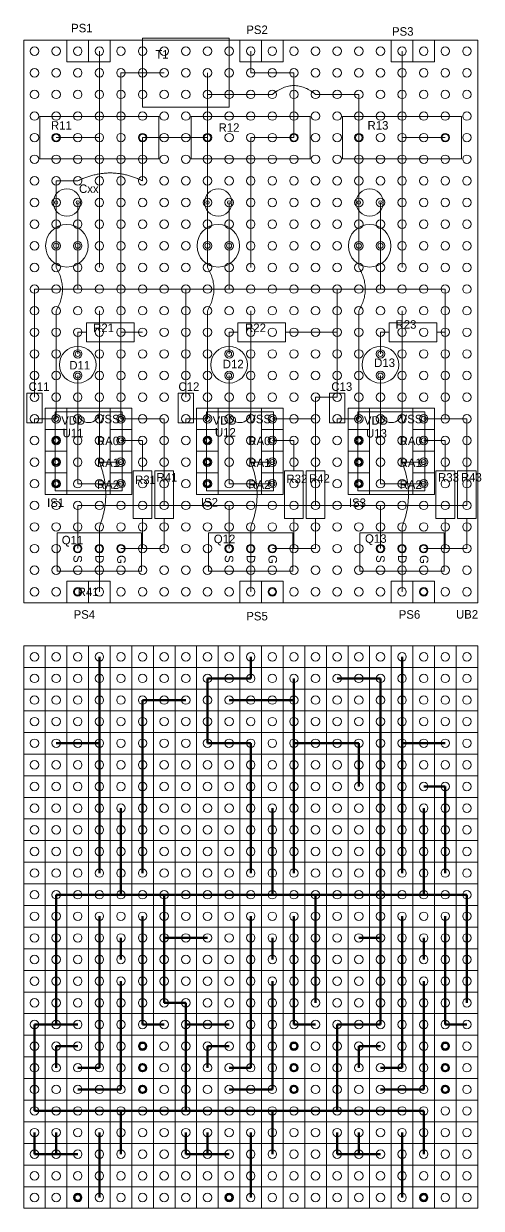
# Model space of a CAD drawing. Extents: x 178 to 324, y -161 to -22.
# Drawn here: x 269.9 to 323.6, y -160.9 to -21.7 of the extents above; entities that cross this region are included whole.
import ezdxf

# ---------------------------------------------------------------- set-up
doc = ezdxf.new("R2010")
doc.units = 0
for name, color, linetype, lineweight in [('0_GND', 7, 'CONTINUOUS', 15), ('condenser', 5, 'CONTINUOUS', 15), ('diode', 6, 'CONTINUOUS', 15)]:
    doc.layers.add(name, color=color, linetype=linetype, lineweight=lineweight)
for name, color, linetype, lineweight, true_color in [('0_wire', 92, 'CONTINUOUS', 15, 0x00da00), ('3.3V line', 40, 'CONTINUOUS', 15, 0xffaa00), ('micon', 216, 'CONTINUOUS', 15, 0x800080), ('resister', 132, 'CONTINUOUS', 15, 0x00c7c7), ('socket_header', 56, 'CONTINUOUS', 15, 0x808000), ('terminal', 16, 'CONTINUOUS', 15, 0x800000), ('universal_board', 253, 'CONTINUOUS', 15, 0xa0a0a4)]:
    doc.layers.add(name, color=color, linetype=linetype, lineweight=lineweight, true_color=true_color)
doc.styles.add('kst32b', font='kst32b')
doc.styles.add('unicode', font='unicode')

msp = doc.modelspace()

# ---------------------------------------------------------------- linework, layer by layer
at = {"layer": '0_GND'}
for p, q in [((286.38, -27.5), (281.3, -27.5)), ((281.3, -27.5), (281.3, -68.14)), ((276.22, -42.74), (276.22, -47.82)), ((294, -42.74), (294, -47.82)), ((311.78, -42.74), (311.78, -47.82)), ((276.22, -47.82), (276.22, -52.9)), ((294, -47.82), (294, -52.9)), ((311.78, -47.82), (311.78, -52.9)), ((276.22, -52.9), (271.14, -52.9)), ((271.14, -52.9), (271.14, -63.06)), ((281.3, -52.9), (276.22, -52.9)), ((281.3, -52.9), (294, -52.9)), ((288.92, -52.9), (288.92, -65.6)), ((294, -52.9), (306.7, -52.9)), ((306.7, -65.6), (306.7, -52.9)), ((306.7, -52.9), (311.78, -52.9)), ((306.7, -52.9), (311.78, -52.9)), ((311.78, -52.9), (319.4, -52.9)), ((319.4, -52.9), (319.4, -57.98)), ((283.84, -57.98), (281.3, -57.98)), ((301.62, -57.98), (306.7, -57.98)), ((319.4, -57.98), (319.4, -68.14)), ((271.14, -65.6), (271.14, -63.06)), ((306.7, -65.6), (304.16, -65.6)), ((304.16, -65.6), (304.16, -68.14)), ((281.3, -68.14), (286.38, -68.14)), ((286.38, -68.14), (286.38, -78.3)), ((304.16, -68.14), (299.08, -68.14)), ((304.16, -78.3), (304.16, -68.14)), ((321.94, -68.14), (316.86, -68.14)), ((321.94, -78.3), (321.94, -68.14)), ((286.38, -78.3), (276.22, -78.3)), ((276.22, -78.3), (276.22, -83.38)), ((286.38, -78.3), (294, -78.3)), ((294, -78.3), (294, -83.38)), ((294, -78.3), (304.16, -78.3)), ((304.16, -78.3), (311.78, -78.3)), ((311.78, -78.3), (311.78, -83.38)), ((311.78, -78.3), (321.94, -78.3))]:
    msp.add_line(p, q, dxfattribs=at)
at = {"layer": '0_GND', "lineweight": 200}
for p, q in [((306.7, -98.62), (311.78, -98.62)), ((311.78, -98.62), (311.78, -139.26)), ((281.3, -113.86), (281.3, -118.94)), ((299.08, -113.86), (299.08, -118.94)), ((316.86, -113.86), (316.86, -118.94)), ((281.3, -118.94), (281.3, -124.02)), ((299.08, -118.94), (299.08, -124.02)), ((316.86, -118.94), (316.86, -124.02)), ((281.3, -124.02), (273.68, -124.02)), ((273.68, -124.02), (273.68, -129.1)), ((286.38, -124.02), (281.3, -124.02)), ((286.38, -124.02), (281.3, -124.02)), ((286.38, -136.72), (286.38, -124.02)), ((299.08, -124.02), (286.38, -124.02)), ((311.78, -124.02), (299.08, -124.02)), ((304.16, -124.02), (304.16, -136.72)), ((311.78, -124.02), (316.86, -124.02)), ((316.86, -124.02), (321.94, -124.02)), ((321.94, -124.02), (321.94, -134.18)), ((273.68, -129.1), (273.68, -139.26)), ((291.46, -129.1), (286.38, -129.1)), ((309.24, -129.1), (311.78, -129.1)), ((321.94, -136.72), (321.94, -134.18)), ((286.38, -136.72), (288.92, -136.72)), ((288.92, -136.72), (288.92, -139.26)), ((271.14, -149.42), (271.14, -139.26)), ((271.14, -139.26), (276.22, -139.26)), ((288.92, -149.42), (288.92, -139.26)), ((288.92, -139.26), (294, -139.26)), ((311.78, -139.26), (306.7, -139.26)), ((306.7, -139.26), (306.7, -149.42)), ((281.3, -149.42), (271.14, -149.42)), ((288.92, -149.42), (281.3, -149.42)), ((281.3, -149.42), (281.3, -154.5)), ((299.08, -149.42), (288.92, -149.42)), ((306.7, -149.42), (299.08, -149.42)), ((299.08, -149.42), (299.08, -154.5)), ((306.7, -149.42), (316.86, -149.42)), ((316.86, -149.42), (316.86, -154.5))]:
    msp.add_line(p, q, dxfattribs=at)
at = {"layer": '0_wire'}
for p, q in [((278.76, -24.96), (278.76, -35.12)), ((296.54, -27.5), (296.54, -24.96)), ((314.32, -35.12), (314.32, -24.96)), ((301.62, -27.5), (296.54, -27.5)), ((301.62, -35.12), (301.62, -27.5)), ((278.76, -35.12), (273.68, -35.12)), ((278.76, -50.36), (278.76, -35.12)), ((296.54, -35.12), (301.62, -35.12)), ((296.54, -50.36), (296.54, -35.12)), ((319.4, -35.12), (314.32, -35.12)), ((314.32, -50.36), (314.32, -35.12)), ((278.76, -73.22), (278.76, -55.44)), ((296.54, -73.22), (296.54, -55.44)), ((314.32, -55.44), (314.32, -73.22)), ((276.22, -60.52), (276.22, -57.98)), ((294, -57.98), (294, -60.52)), ((311.78, -57.98), (311.78, -60.52)), ((276.22, -75.76), (276.22, -63.06)), ((294, -75.76), (294, -63.06)), ((311.78, -75.76), (311.78, -63.06)), ((281.3, -70.68), (283.84, -70.68)), ((283.84, -73.22), (283.84, -70.68)), ((299.08, -70.68), (301.62, -70.68)), ((301.62, -70.68), (301.62, -73.22)), ((316.86, -70.68), (319.4, -70.68)), ((319.4, -70.68), (319.4, -73.22)), ((281.3, -73.22), (278.76, -73.22)), ((299.08, -73.22), (296.54, -73.22)), ((316.86, -73.22), (314.32, -73.22)), ((281.3, -75.76), (276.22, -75.76)), ((299.08, -75.76), (294, -75.76)), ((316.86, -75.76), (311.78, -75.76)), ((278.76, -80.84), (278.76, -83.38)), ((283.84, -80.84), (283.84, -83.38)), ((286.38, -83.38), (286.38, -80.84)), ((296.54, -80.84), (296.54, -83.38)), ((301.62, -80.84), (301.62, -83.38)), ((304.16, -80.84), (304.16, -83.38)), ((314.32, -80.84), (314.32, -83.38)), ((319.4, -80.84), (319.4, -83.38)), ((321.94, -80.84), (321.94, -83.38)), ((278.76, -83.38), (278.76, -88.46)), ((283.84, -83.38), (281.3, -83.38)), ((283.84, -83.38), (286.38, -83.38)), ((296.54, -83.38), (296.54, -88.46)), ((301.62, -83.38), (299.08, -83.38)), ((304.16, -83.38), (301.62, -83.38)), ((314.32, -83.38), (314.32, -88.46)), ((319.4, -83.38), (316.86, -83.38)), ((321.94, -83.38), (319.4, -83.38))]:
    msp.add_line(p, q, dxfattribs=at)
at = {"layer": '0_wire', "lineweight": 200}
for p, q in [((278.76, -106.24), (278.76, -96.08)), ((296.54, -98.62), (296.54, -96.08)), ((314.32, -96.08), (314.32, -106.24)), ((291.46, -106.24), (291.46, -98.62)), ((291.46, -98.62), (296.54, -98.62)), ((273.68, -106.24), (278.76, -106.24)), ((278.76, -121.48), (278.76, -106.24)), ((296.54, -106.24), (291.46, -106.24)), ((296.54, -121.48), (296.54, -106.24)), ((314.32, -106.24), (319.4, -106.24)), ((314.32, -121.48), (314.32, -106.24)), ((278.76, -126.56), (278.76, -144.34)), ((296.54, -144.34), (296.54, -126.56)), ((314.32, -144.34), (314.32, -126.56)), ((281.3, -129.1), (281.3, -131.64)), ((299.08, -129.1), (299.08, -131.64)), ((316.86, -131.64), (316.86, -129.1)), ((281.3, -146.88), (281.3, -134.18)), ((299.08, -146.88), (299.08, -134.18)), ((316.86, -146.88), (316.86, -134.18)), ((276.22, -141.8), (273.68, -141.8)), ((273.68, -141.8), (273.68, -144.34)), ((294, -141.8), (291.46, -141.8)), ((291.46, -141.8), (291.46, -144.34)), ((311.78, -141.8), (309.24, -141.8)), ((309.24, -144.34), (309.24, -141.8)), ((276.22, -144.34), (278.76, -144.34)), ((294, -144.34), (296.54, -144.34)), ((311.78, -144.34), (314.32, -144.34)), ((276.22, -146.88), (281.3, -146.88)), ((294, -146.88), (299.08, -146.88)), ((311.78, -146.88), (316.86, -146.88)), ((271.14, -151.96), (271.14, -154.5)), ((273.68, -151.96), (273.68, -154.5)), ((278.76, -151.96), (278.76, -154.5)), ((288.92, -151.96), (288.92, -154.5)), ((291.46, -151.96), (291.46, -154.5)), ((296.54, -151.96), (296.54, -154.5)), ((306.7, -154.5), (306.7, -151.96)), ((309.24, -151.96), (309.24, -154.5)), ((314.32, -151.96), (314.32, -154.5)), ((271.14, -154.5), (273.68, -154.5)), ((273.68, -154.5), (276.22, -154.5)), ((278.76, -154.5), (278.76, -159.58)), ((288.92, -154.5), (291.46, -154.5)), ((291.46, -154.5), (294, -154.5)), ((296.54, -154.5), (296.54, -159.58)), ((309.24, -154.5), (306.7, -154.5)), ((309.24, -154.5), (311.78, -154.5)), ((314.32, -154.5), (314.32, -159.58))]:
    msp.add_line(p, q, dxfattribs=at)
at = {"layer": '0_wire'}
for centre in [(273.68, -70.68), (291.46, -70.68), (309.24, -70.68), (273.68, -73.22), (291.46, -73.22), (309.24, -73.22), (273.68, -75.76), (291.46, -75.76), (309.24, -75.76), (276.22, -88.46), (299.08, -88.46), (316.86, -88.46)]:
    msp.add_circle(centre, 0.4, dxfattribs=at)
at = {"layer": '0_wire', "lineweight": 200}
for centre in [(283.84, -141.8), (301.62, -141.8), (319.4, -141.8), (283.84, -144.34), (301.62, -144.34), (319.4, -144.34), (283.84, -146.88), (301.62, -146.88), (319.4, -146.88), (276.22, -159.58), (294, -159.58), (316.86, -159.58)]:
    msp.add_circle(centre, 0.4, dxfattribs=at)
at = {"layer": '3.3V line'}
for p, q in [((291.46, -27.5), (291.46, -35.12)), ((291.46, -30.04), (299.08, -30.04)), ((304.16, -30.04), (309.24, -30.04)), ((309.24, -30.04), (309.24, -35.12)), ((291.46, -35.12), (283.84, -35.12)), ((283.84, -35.12), (283.84, -40.2)), ((291.46, -50.36), (291.46, -35.12)), ((309.24, -50.36), (309.24, -35.12)), ((276.22, -40.2), (273.68, -40.2)), ((273.68, -40.2), (273.68, -50.36)), ((273.68, -55.44), (273.68, -68.14)), ((291.46, -55.44), (291.46, -68.14)), ((309.24, -68.14), (309.24, -55.44)), ((273.68, -68.14), (271.14, -68.14)), ((291.46, -68.14), (288.92, -68.14)), ((309.24, -68.14), (306.7, -68.14))]:
    msp.add_line(p, q, dxfattribs=at)
at = {"layer": '3.3V line', "lineweight": 200}
for p, q in [((301.62, -98.62), (301.62, -106.24)), ((288.92, -101.16), (283.84, -101.16)), ((283.84, -101.16), (283.84, -106.24)), ((301.62, -101.16), (294, -101.16)), ((283.84, -121.48), (283.84, -106.24)), ((301.62, -106.24), (309.24, -106.24)), ((301.62, -121.48), (301.62, -106.24)), ((309.24, -106.24), (309.24, -111.32)), ((316.86, -111.32), (319.4, -111.32)), ((319.4, -111.32), (319.4, -121.48)), ((283.84, -139.26), (283.84, -126.56)), ((301.62, -126.56), (301.62, -139.26)), ((319.4, -126.56), (319.4, -139.26)), ((283.84, -139.26), (286.38, -139.26)), ((301.62, -139.26), (304.16, -139.26)), ((319.4, -139.26), (321.94, -139.26))]:
    msp.add_line(p, q, dxfattribs=at)
at = {"layer": 'condenser'}
for p, q in [((272.04, -65.12), (270.24, -65.12)), ((270.24, -65.12), (270.24, -68.62)), ((271.14, -65.12), (271.14, -65.6)), ((272.04, -68.62), (272.04, -65.12)), ((289.82, -65.12), (288.02, -65.12)), ((288.02, -65.12), (288.02, -68.62)), ((288.92, -65.12), (288.92, -65.6)), ((289.82, -68.62), (289.82, -65.12)), ((307.6, -65.12), (305.8, -65.12)), ((305.8, -65.12), (305.8, -68.62)), ((306.7, -65.12), (306.7, -65.6)), ((307.6, -68.62), (307.6, -65.12)), ((271.14, -68.14), (271.14, -68.62)), ((288.92, -68.14), (288.92, -68.62)), ((306.7, -68.14), (306.7, -68.62)), ((270.24, -68.62), (272.04, -68.62)), ((288.02, -68.62), (289.82, -68.62)), ((305.8, -68.62), (307.6, -68.62))]:
    msp.add_line(p, q, dxfattribs=at)
for centre, radius in [((274.95, -42.74), 1.6), ((292.73, -42.74), 1.6), ((310.51, -42.74), 1.6), ((273.68, -42.74), 0.2), ((276.22, -42.74), 0.2), ((291.46, -42.74), 0.2), ((294, -42.74), 0.2), ((309.24, -42.74), 0.2), ((311.78, -42.74), 0.2), ((274.95, -47.82), 2.5), ((292.73, -47.82), 2.5), ((310.51, -47.82), 2.5), ((273.68, -47.82), 0.3), ((276.22, -47.82), 0.3), ((291.46, -47.82), 0.3), ((294, -47.82), 0.3), ((309.24, -47.82), 0.3), ((311.78, -47.82), 0.3)]:
    msp.add_circle(centre, radius, dxfattribs=at)
at = {"layer": 'diode'}
for p, q in [((273.81, -86.03), (273.81, -81.53)), ((283.71, -81.53), (273.81, -81.53)), ((283.71, -81.53), (283.71, -86.03)), ((291.59, -86.03), (291.59, -81.53)), ((301.49, -81.53), (291.59, -81.53)), ((301.49, -81.53), (301.49, -86.03)), ((309.37, -86.03), (309.37, -81.53)), ((319.27, -81.53), (309.37, -81.53)), ((319.27, -81.53), (319.27, -86.03)), ((283.71, -86.03), (273.81, -86.03)), ((301.49, -86.03), (291.59, -86.03)), ((319.27, -86.03), (309.37, -86.03))]:
    msp.add_line(p, q, dxfattribs=at)
for centre, radius in [((276.22, -61.79), 2.15), ((294, -61.79), 2.15), ((311.78, -61.79), 2.15), ((276.22, -60.52), 0.3), ((294, -60.52), 0.3), ((311.78, -60.52), 0.3), ((276.22, -63.06), 0.3), ((294, -63.06), 0.3), ((311.78, -63.06), 0.3), ((276.22, -83.38), 0.4), ((278.76, -83.38), 0.4), ((281.3, -83.38), 0.4), ((294, -83.38), 0.4), ((296.54, -83.38), 0.4), ((299.08, -83.38), 0.4), ((311.78, -83.38), 0.4), ((314.32, -83.38), 0.4), ((316.86, -83.38), 0.4)]:
    msp.add_circle(centre, radius, dxfattribs=at)
at = {"layer": 'micon'}
for p, q in [((273.553, -67.3145), (281.427, -67.3145)), ((273.553, -76.5855), (273.553, -67.3145)), ((281.427, -67.3145), (281.427, -76.5855)), ((291.333, -67.3145), (299.207, -67.3145)), ((291.333, -76.5855), (291.333, -67.3145)), ((299.207, -67.3145), (299.207, -76.5855)), ((309.113, -67.3145), (316.987, -67.3145)), ((309.113, -76.5855), (309.113, -67.3145)), ((316.987, -67.3145), (316.987, -76.5855)), ((281.427, -76.5855), (273.553, -76.5855)), ((299.207, -76.5855), (291.333, -76.5855)), ((316.987, -76.5855), (309.113, -76.5855))]:
    msp.add_line(p, q, dxfattribs=at)
for centre in [(273.68, -68.14), (281.3, -68.14), (291.46, -68.14), (299.08, -68.14), (309.24, -68.14), (316.86, -68.14), (273.68, -70.68), (281.3, -70.68), (291.46, -70.68), (299.08, -70.68), (309.24, -70.68), (316.86, -70.68), (273.68, -73.22), (281.3, -73.22), (291.46, -73.22), (299.08, -73.22), (309.24, -73.22), (316.86, -73.22), (273.68, -75.76), (281.3, -75.76), (291.46, -75.76), (299.08, -75.76), (309.24, -75.76), (316.86, -75.76)]:
    msp.add_circle(centre, 0.3, dxfattribs=at)
for centre in [(277.49, -67.3145), (295.27, -67.3145), (313.05, -67.3145)]:
    msp.add_arc(centre, 1.27, 180, 0, dxfattribs=at)
at = {"layer": 'resister'}
for p, q in [((271.76, -32.62), (285.76, -32.62)), ((271.76, -37.62), (271.76, -32.62)), ((285.76, -32.62), (285.76, -37.62)), ((289.54, -32.62), (303.54, -32.62)), ((289.54, -37.62), (289.54, -32.62)), ((303.54, -32.62), (303.54, -37.62)), ((307.32, -32.62), (321.32, -32.62)), ((307.32, -37.62), (307.32, -32.62)), ((321.32, -32.62), (321.32, -37.62)), ((285.76, -37.62), (271.76, -37.62)), ((303.54, -37.62), (289.54, -37.62)), ((321.32, -37.62), (307.32, -37.62)), ((282.83, -56.88), (277.23, -56.88)), ((277.23, -56.88), (277.23, -59.08)), ((282.83, -59.08), (282.83, -56.88)), ((300.61, -56.88), (295.01, -56.88)), ((295.01, -56.88), (295.01, -59.08)), ((300.61, -59.08), (300.61, -56.88)), ((318.39, -56.88), (312.79, -56.88)), ((312.79, -56.88), (312.79, -59.08)), ((318.39, -59.08), (318.39, -56.88)), ((277.23, -57.98), (276.22, -57.98)), ((282.83, -57.98), (283.84, -57.98)), ((295.01, -57.98), (294, -57.98)), ((300.61, -57.98), (301.62, -57.98)), ((312.79, -57.98), (311.78, -57.98)), ((318.39, -57.98), (319.4, -57.98)), ((277.23, -59.08), (282.83, -59.08)), ((295.01, -59.08), (300.61, -59.08)), ((312.79, -59.08), (318.39, -59.08)), ((283.84, -74.23), (283.84, -73.22)), ((286.38, -74.23), (286.38, -73.22)), ((301.62, -74.23), (301.62, -73.22)), ((304.16, -74.23), (304.16, -73.22)), ((319.4, -74.23), (319.4, -73.22)), ((321.94, -74.23), (321.94, -73.22)), ((282.74, -74.23), (282.74, -79.83)), ((284.94, -74.23), (282.74, -74.23)), ((284.94, -79.83), (284.94, -74.23)), ((285.28, -74.23), (285.28, -79.83)), ((287.48, -74.23), (285.28, -74.23)), ((287.48, -79.83), (287.48, -74.23)), ((300.52, -74.23), (300.52, -79.83)), ((302.72, -74.23), (300.52, -74.23)), ((302.72, -79.83), (302.72, -74.23)), ((303.06, -74.23), (303.06, -79.83)), ((305.26, -74.23), (303.06, -74.23)), ((305.26, -79.83), (305.26, -74.23)), ((318.3, -74.23), (318.3, -79.83)), ((320.5, -74.23), (318.3, -74.23)), ((320.5, -79.83), (320.5, -74.23)), ((320.84, -74.23), (320.84, -79.83)), ((323.04, -74.23), (320.84, -74.23)), ((323.04, -79.83), (323.04, -74.23)), ((282.74, -79.83), (284.94, -79.83)), ((283.84, -79.83), (283.84, -80.84)), ((285.28, -79.83), (287.48, -79.83)), ((286.38, -79.83), (286.38, -80.84)), ((300.52, -79.83), (302.72, -79.83)), ((301.62, -79.83), (301.62, -80.84)), ((303.06, -79.83), (305.26, -79.83)), ((304.16, -79.83), (304.16, -80.84)), ((318.3, -79.83), (320.5, -79.83)), ((319.4, -79.83), (319.4, -80.84)), ((320.84, -79.83), (323.04, -79.83)), ((321.94, -79.83), (321.94, -80.84))]:
    msp.add_line(p, q, dxfattribs=at)
for centre in [(273.68, -35.12), (283.84, -35.12), (291.46, -35.12), (301.62, -35.12), (309.24, -35.12), (319.4, -35.12)]:
    msp.add_circle(centre, 0.4, dxfattribs=at)
for points in [[(299.08, -30.04), (301.6028, -27.9683), (304.16, -30.04)], [(283.84, -40.2), (280.0381, -38.3355), (276.22, -40.2)], [(273.68, -50.36), (275.1903, -52.9105), (273.68, -55.44)], [(291.46, -50.36), (292.9703, -52.9105), (291.46, -55.44)], [(309.24, -50.36), (310.7503, -52.9105), (309.24, -55.44)], [(278.76, -73.22), (280.2588, -77.0335), (278.76, -80.84)], [(296.54, -73.22), (298.0388, -77.0335), (296.54, -80.84)], [(314.32, -73.22), (315.8188, -77.0335), (314.32, -80.84)]]:
    msp.add_open_spline(points, degree=2, dxfattribs=at)
at = {"layer": 'socket_header'}
for p, q in [((274.95, -23.69), (274.95, -26.23)), ((274.95, -23.69), (277.49, -23.69)), ((277.49, -23.69), (280.03, -23.69)), ((277.49, -23.69), (277.49, -26.23)), ((277.49, -23.69), (277.49, -26.23)), ((280.03, -23.69), (280.03, -26.23)), ((295.27, -23.69), (297.81, -23.69)), ((295.27, -23.69), (295.27, -26.23)), ((297.81, -23.69), (297.81, -26.23)), ((297.81, -23.69), (300.35, -23.69)), ((297.81, -23.69), (297.81, -26.23)), ((300.35, -23.69), (300.35, -26.23)), ((313.05, -23.69), (315.59, -23.69)), ((313.05, -23.69), (313.05, -26.23)), ((315.59, -23.69), (315.59, -26.23)), ((315.59, -23.69), (318.13, -23.69)), ((315.59, -23.69), (315.59, -26.23)), ((318.13, -23.69), (318.13, -26.23)), ((274.95, -26.23), (277.49, -26.23)), ((277.49, -26.23), (280.03, -26.23)), ((295.27, -26.23), (297.81, -26.23)), ((297.81, -26.23), (300.35, -26.23)), ((313.05, -26.23), (315.59, -26.23)), ((315.59, -26.23), (318.13, -26.23)), ((272.41, -66.87), (274.95, -66.87)), ((272.41, -66.87), (272.41, -69.41)), ((274.95, -66.87), (274.95, -69.41)), ((274.95, -66.87), (280.03, -66.87)), ((280.03, -66.87), (282.57, -66.87)), ((280.03, -66.87), (280.03, -69.41)), ((282.57, -66.87), (282.57, -69.41)), ((290.19, -66.87), (292.73, -66.87)), ((290.19, -66.87), (290.19, -69.41)), ((292.73, -66.87), (292.73, -69.41)), ((292.73, -66.87), (297.81, -66.87)), ((297.81, -66.87), (300.35, -66.87)), ((297.81, -66.87), (297.81, -69.41)), ((300.35, -66.87), (300.35, -69.41)), ((307.97, -66.87), (310.51, -66.87)), ((307.97, -66.87), (307.97, -69.41)), ((310.51, -66.87), (310.51, -69.41)), ((310.51, -66.87), (315.59, -66.87)), ((315.59, -66.87), (318.13, -66.87)), ((315.59, -66.87), (315.59, -69.41)), ((318.13, -66.87), (318.13, -69.41)), ((272.41, -69.41), (274.95, -69.41)), ((272.41, -69.41), (274.95, -69.41)), ((272.41, -69.41), (272.41, -71.95)), ((274.95, -69.41), (274.95, -71.95)), ((280.03, -69.41), (282.57, -69.41)), ((280.03, -69.41), (282.57, -69.41)), ((280.03, -69.41), (280.03, -71.95)), ((282.57, -69.41), (282.57, -71.95)), ((290.19, -69.41), (292.73, -69.41)), ((290.19, -69.41), (292.73, -69.41)), ((290.19, -69.41), (290.19, -71.95)), ((292.73, -69.41), (292.73, -71.95)), ((297.81, -69.41), (300.35, -69.41)), ((297.81, -69.41), (300.35, -69.41)), ((297.81, -69.41), (297.81, -71.95)), ((300.35, -69.41), (300.35, -71.95)), ((307.97, -69.41), (310.51, -69.41)), ((307.97, -69.41), (310.51, -69.41)), ((307.97, -69.41), (307.97, -71.95)), ((310.51, -69.41), (310.51, -71.95)), ((315.59, -69.41), (318.13, -69.41)), ((315.59, -69.41), (318.13, -69.41)), ((315.59, -69.41), (315.59, -71.95)), ((318.13, -69.41), (318.13, -71.95)), ((272.41, -71.95), (274.95, -71.95)), ((272.41, -71.95), (274.95, -71.95)), ((272.41, -71.95), (272.41, -74.49)), ((274.95, -71.95), (274.95, -74.49)), ((280.03, -71.95), (282.57, -71.95)), ((280.03, -71.95), (282.57, -71.95)), ((280.03, -71.95), (280.03, -74.49)), ((282.57, -71.95), (282.57, -74.49)), ((290.19, -71.95), (292.73, -71.95)), ((290.19, -71.95), (292.73, -71.95)), ((290.19, -71.95), (290.19, -74.49)), ((292.73, -71.95), (292.73, -74.49)), ((297.81, -71.95), (300.35, -71.95)), ((297.81, -71.95), (300.35, -71.95)), ((297.81, -71.95), (297.81, -74.49)), ((300.35, -71.95), (300.35, -74.49)), ((307.97, -71.95), (310.51, -71.95)), ((307.97, -71.95), (310.51, -71.95)), ((307.97, -71.95), (307.97, -74.49)), ((310.51, -71.95), (310.51, -74.49)), ((315.59, -71.95), (318.13, -71.95)), ((315.59, -71.95), (318.13, -71.95)), ((315.59, -71.95), (315.59, -74.49)), ((318.13, -71.95), (318.13, -74.49)), ((272.41, -74.49), (274.95, -74.49)), ((272.41, -74.49), (274.95, -74.49)), ((272.41, -74.49), (272.41, -77.03)), ((274.95, -74.49), (274.95, -77.03)), ((280.03, -74.49), (282.57, -74.49)), ((280.03, -74.49), (282.57, -74.49)), ((280.03, -74.49), (280.03, -77.03)), ((282.57, -74.49), (282.57, -77.03)), ((290.19, -74.49), (292.73, -74.49)), ((290.19, -74.49), (292.73, -74.49)), ((290.19, -74.49), (290.19, -77.03)), ((292.73, -74.49), (292.73, -77.03)), ((297.81, -74.49), (300.35, -74.49)), ((297.81, -74.49), (300.35, -74.49)), ((297.81, -74.49), (297.81, -77.03)), ((300.35, -74.49), (300.35, -77.03)), ((307.97, -74.49), (310.51, -74.49)), ((307.97, -74.49), (310.51, -74.49)), ((307.97, -74.49), (307.97, -77.03)), ((310.51, -74.49), (310.51, -77.03)), ((315.59, -74.49), (318.13, -74.49)), ((315.59, -74.49), (318.13, -74.49)), ((315.59, -74.49), (315.59, -77.03)), ((318.13, -74.49), (318.13, -77.03)), ((272.41, -77.03), (274.95, -77.03)), ((280.03, -77.03), (274.95, -77.03)), ((280.03, -77.03), (282.57, -77.03)), ((290.19, -77.03), (292.73, -77.03)), ((297.81, -77.03), (292.73, -77.03)), ((297.81, -77.03), (300.35, -77.03)), ((307.97, -77.03), (310.51, -77.03)), ((315.59, -77.03), (310.51, -77.03)), ((315.59, -77.03), (318.13, -77.03)), ((274.95, -87.19), (274.95, -89.73)), ((274.95, -87.19), (277.49, -87.19)), ((277.49, -87.19), (280.03, -87.19)), ((277.49, -87.19), (277.49, -89.73)), ((277.49, -87.19), (277.49, -89.73)), ((280.03, -87.19), (280.03, -89.73)), ((295.27, -87.19), (297.81, -87.19)), ((295.27, -87.19), (295.27, -89.73)), ((297.81, -87.19), (297.81, -89.73)), ((297.81, -87.19), (300.35, -87.19)), ((297.81, -87.19), (297.81, -89.73)), ((300.35, -87.19), (300.35, -89.73)), ((313.05, -87.19), (313.05, -89.73)), ((313.05, -87.19), (315.59, -87.19)), ((315.59, -87.19), (315.59, -89.73)), ((315.59, -87.19), (318.13, -87.19)), ((315.59, -87.19), (315.59, -89.73)), ((318.13, -87.19), (318.13, -89.73)), ((274.95, -89.73), (277.49, -89.73)), ((277.49, -89.73), (280.03, -89.73)), ((295.27, -89.73), (297.81, -89.73)), ((297.81, -89.73), (300.35, -89.73)), ((313.05, -89.73), (315.59, -89.73)), ((315.59, -89.73), (318.13, -89.73))]:
    msp.add_line(p, q, dxfattribs=at)
at = {"layer": 'terminal'}
for p, q in [((283.84, -23.45), (283.84, -31.55)), ((294, -23.45), (283.84, -23.45)), ((294, -31.55), (294, -23.45)), ((283.84, -31.55), (294, -31.55))]:
    msp.add_line(p, q, dxfattribs=at)
for centre in [(286.38, -27.5), (291.46, -27.5)]:
    msp.add_circle(centre, 0.5, dxfattribs=at)
at = {"layer": 'universal_board'}
for p, q in [((269.87, -23.69), (323.21, -23.69)), ((269.87, -89.73), (269.87, -23.69)), ((323.21, -89.73), (323.21, -23.69)), ((269.87, -89.73), (323.21, -89.73)), ((269.87, -94.81), (323.21, -94.81)), ((269.87, -160.85), (269.87, -94.81)), ((272.41, -160.85), (272.41, -94.81)), ((274.95, -160.85), (274.95, -94.81)), ((277.49, -160.85), (277.49, -94.81)), ((280.03, -160.85), (280.03, -94.81)), ((282.57, -160.85), (282.57, -94.81)), ((285.11, -160.85), (285.11, -94.81)), ((287.65, -160.85), (287.65, -94.81)), ((290.19, -160.85), (290.19, -94.81)), ((292.73, -160.85), (292.73, -94.81)), ((295.27, -160.85), (295.27, -94.81)), ((297.81, -160.85), (297.81, -94.81)), ((300.35, -160.85), (300.35, -94.81)), ((302.89, -160.85), (302.89, -94.81)), ((305.43, -160.85), (305.43, -94.81)), ((307.97, -160.85), (307.97, -94.81)), ((310.51, -160.85), (310.51, -94.81)), ((313.05, -160.85), (313.05, -94.81)), ((315.59, -160.85), (315.59, -94.81)), ((318.13, -160.85), (318.13, -94.81)), ((320.67, -160.85), (320.67, -94.81)), ((323.21, -160.85), (323.21, -94.81)), ((269.87, -97.35), (323.21, -97.35)), ((269.87, -99.89), (323.21, -99.89)), ((269.87, -102.43), (323.21, -102.43)), ((269.87, -104.97), (323.21, -104.97)), ((269.87, -107.51), (323.21, -107.51)), ((269.87, -110.05), (323.21, -110.05)), ((269.87, -112.59), (323.21, -112.59)), ((269.87, -115.13), (323.21, -115.13)), ((269.87, -117.67), (323.21, -117.67)), ((269.87, -120.21), (323.21, -120.21)), ((269.87, -122.75), (323.21, -122.75)), ((269.87, -125.29), (323.21, -125.29)), ((269.87, -127.83), (323.21, -127.83)), ((269.87, -130.37), (323.21, -130.37)), ((269.87, -132.91), (323.21, -132.91)), ((269.87, -135.45), (323.21, -135.45)), ((269.87, -137.99), (323.21, -137.99)), ((269.87, -140.53), (323.21, -140.53)), ((269.87, -143.07), (323.21, -143.07)), ((269.87, -145.61), (323.21, -145.61)), ((269.87, -148.15), (323.21, -148.15)), ((269.87, -150.69), (323.21, -150.69)), ((269.87, -153.23), (323.21, -153.23)), ((269.87, -155.77), (323.21, -155.77)), ((269.87, -158.31), (323.21, -158.31)), ((269.87, -160.85), (323.21, -160.85))]:
    msp.add_line(p, q, dxfattribs=at)
for centre in [(271.14, -24.96), (273.68, -24.96), (276.22, -24.96), (278.76, -24.96), (281.3, -24.96), (283.84, -24.96), (286.38, -24.96), (288.92, -24.96), (291.46, -24.96), (294, -24.96), (296.54, -24.96), (299.08, -24.96), (301.62, -24.96), (304.16, -24.96), (306.7, -24.96), (309.24, -24.96), (311.78, -24.96), (314.32, -24.96), (316.86, -24.96), (319.4, -24.96), (321.94, -24.96), (271.14, -27.5), (273.68, -27.5), (276.22, -27.5), (278.76, -27.5), (281.3, -27.5), (283.84, -27.5), (286.38, -27.5), (288.92, -27.5), (291.46, -27.5), (294, -27.5), (296.54, -27.5), (299.08, -27.5), (301.62, -27.5), (304.16, -27.5), (306.7, -27.5), (309.24, -27.5), (311.78, -27.5), (314.32, -27.5), (316.86, -27.5), (319.4, -27.5), (321.94, -27.5), (271.14, -30.04), (273.68, -30.04), (276.22, -30.04), (278.76, -30.04), (281.3, -30.04), (283.84, -30.04), (286.38, -30.04), (288.92, -30.04), (291.46, -30.04), (294, -30.04), (296.54, -30.04), (299.08, -30.04), (301.62, -30.04), (304.16, -30.04), (306.7, -30.04), (309.24, -30.04), (311.78, -30.04), (314.32, -30.04), (316.86, -30.04), (319.4, -30.04), (321.94, -30.04), (271.14, -32.58), (273.68, -32.58), (276.22, -32.58), (278.76, -32.58), (281.3, -32.58), (283.84, -32.58), (286.38, -32.58), (288.92, -32.58), (291.46, -32.58), (294, -32.58), (296.54, -32.58), (299.08, -32.58), (301.62, -32.58), (304.16, -32.58), (306.7, -32.58), (309.24, -32.58), (311.78, -32.58), (314.32, -32.58), (316.86, -32.58), (319.4, -32.58), (321.94, -32.58), (271.14, -35.12), (273.68, -35.12), (276.22, -35.12), (278.76, -35.12), (281.3, -35.12), (283.84, -35.12), (286.38, -35.12), (288.92, -35.12), (291.46, -35.12), (294, -35.12), (296.54, -35.12), (299.08, -35.12), (301.62, -35.12), (304.16, -35.12), (306.7, -35.12), (309.24, -35.12), (311.78, -35.12), (314.32, -35.12), (316.86, -35.12), (319.4, -35.12), (321.94, -35.12), (271.14, -37.66), (273.68, -37.66), (276.22, -37.66), (278.76, -37.66), (281.3, -37.66), (283.84, -37.66), (286.38, -37.66), (288.92, -37.66), (291.46, -37.66), (294, -37.66), (296.54, -37.66), (299.08, -37.66), (301.62, -37.66), (304.16, -37.66), (306.7, -37.66), (309.24, -37.66), (311.78, -37.66), (314.32, -37.66), (316.86, -37.66), (319.4, -37.66), (321.94, -37.66), (271.14, -40.2), (273.68, -40.2), (276.22, -40.2), (278.76, -40.2), (281.3, -40.2), (283.84, -40.2), (286.38, -40.2), (288.92, -40.2), (291.46, -40.2), (294, -40.2), (296.54, -40.2), (299.08, -40.2), (301.62, -40.2), (304.16, -40.2), (306.7, -40.2), (309.24, -40.2), (311.78, -40.2), (314.32, -40.2), (316.86, -40.2), (319.4, -40.2), (321.94, -40.2), (271.14, -42.74), (273.68, -42.74), (276.22, -42.74), (278.76, -42.74), (281.3, -42.74), (283.84, -42.74), (286.38, -42.74), (288.92, -42.74), (291.46, -42.74), (294, -42.74), (296.54, -42.74), (299.08, -42.74), (301.62, -42.74), (304.16, -42.74), (306.7, -42.74), (309.24, -42.74), (311.78, -42.74), (314.32, -42.74), (316.86, -42.74), (319.4, -42.74), (321.94, -42.74), (271.14, -45.28), (273.68, -45.28), (276.22, -45.28), (278.76, -45.28), (281.3, -45.28), (283.84, -45.28), (286.38, -45.28), (288.92, -45.28), (291.46, -45.28), (294, -45.28), (296.54, -45.28), (299.08, -45.28), (301.62, -45.28), (304.16, -45.28), (306.7, -45.28), (309.24, -45.28), (311.78, -45.28), (314.32, -45.28), (316.86, -45.28), (319.4, -45.28), (321.94, -45.28), (271.14, -47.82), (273.68, -47.82), (276.22, -47.82), (278.76, -47.82), (281.3, -47.82), (283.84, -47.82), (286.38, -47.82), (288.92, -47.82), (291.46, -47.82), (294, -47.82), (296.54, -47.82), (299.08, -47.82), (301.62, -47.82), (304.16, -47.82), (306.7, -47.82), (309.24, -47.82), (311.78, -47.82), (314.32, -47.82), (316.86, -47.82), (319.4, -47.82), (321.94, -47.82), (271.14, -50.36), (273.68, -50.36), (276.22, -50.36), (278.76, -50.36), (281.3, -50.36), (283.84, -50.36), (286.38, -50.36), (288.92, -50.36), (291.46, -50.36), (294, -50.36), (296.54, -50.36), (299.08, -50.36), (301.62, -50.36), (304.16, -50.36), (306.7, -50.36), (309.24, -50.36), (311.78, -50.36), (314.32, -50.36), (316.86, -50.36), (319.4, -50.36), (321.94, -50.36), (271.14, -52.9), (273.68, -52.9), (276.22, -52.9), (278.76, -52.9), (281.3, -52.9), (283.84, -52.9), (286.38, -52.9), (288.92, -52.9), (291.46, -52.9), (294, -52.9), (296.54, -52.9), (299.08, -52.9), (301.62, -52.9), (304.16, -52.9), (306.7, -52.9), (309.24, -52.9), (311.78, -52.9), (314.32, -52.9), (316.86, -52.9), (319.4, -52.9), (321.94, -52.9), (271.14, -55.44), (273.68, -55.44), (276.22, -55.44), (278.76, -55.44), (281.3, -55.44), (283.84, -55.44), (286.38, -55.44), (288.92, -55.44), (291.46, -55.44), (294, -55.44), (296.54, -55.44), (299.08, -55.44), (301.62, -55.44), (304.16, -55.44), (306.7, -55.44), (309.24, -55.44), (311.78, -55.44), (314.32, -55.44), (316.86, -55.44), (319.4, -55.44), (321.94, -55.44), (271.14, -57.98), (273.68, -57.98), (276.22, -57.98), (278.76, -57.98), (281.3, -57.98), (283.84, -57.98), (286.38, -57.98), (288.92, -57.98), (291.46, -57.98), (294, -57.98), (296.54, -57.98), (299.08, -57.98), (301.62, -57.98), (304.16, -57.98), (306.7, -57.98), (309.24, -57.98), (311.78, -57.98), (314.32, -57.98), (316.86, -57.98), (319.4, -57.98), (321.94, -57.98), (271.14, -60.52), (273.68, -60.52), (276.22, -60.52), (278.76, -60.52), (281.3, -60.52), (283.84, -60.52), (286.38, -60.52), (288.92, -60.52), (291.46, -60.52), (294, -60.52), (296.54, -60.52), (299.08, -60.52), (301.62, -60.52), (304.16, -60.52), (306.7, -60.52), (309.24, -60.52), (311.78, -60.52), (314.32, -60.52), (316.86, -60.52), (319.4, -60.52), (321.94, -60.52), (271.14, -63.06), (273.68, -63.06), (276.22, -63.06), (278.76, -63.06), (281.3, -63.06), (283.84, -63.06), (286.38, -63.06), (288.92, -63.06), (291.46, -63.06), (294, -63.06), (296.54, -63.06), (299.08, -63.06), (301.62, -63.06), (304.16, -63.06), (306.7, -63.06), (309.24, -63.06), (311.78, -63.06), (314.32, -63.06), (316.86, -63.06), (319.4, -63.06), (321.94, -63.06), (271.14, -65.6), (273.68, -65.6), (276.22, -65.6), (278.76, -65.6), (281.3, -65.6), (283.84, -65.6), (286.38, -65.6), (288.92, -65.6), (291.46, -65.6), (294, -65.6), (296.54, -65.6), (299.08, -65.6), (301.62, -65.6), (304.16, -65.6), (306.7, -65.6), (309.24, -65.6), (311.78, -65.6), (314.32, -65.6), (316.86, -65.6), (319.4, -65.6), (321.94, -65.6), (271.14, -68.14), (273.68, -68.14), (276.22, -68.14), (278.76, -68.14), (281.3, -68.14), (283.84, -68.14), (286.38, -68.14), (288.92, -68.14), (291.46, -68.14), (294, -68.14), (296.54, -68.14), (299.08, -68.14), (301.62, -68.14), (304.16, -68.14), (306.7, -68.14), (309.24, -68.14), (311.78, -68.14), (314.32, -68.14), (316.86, -68.14), (319.4, -68.14), (321.94, -68.14), (271.14, -70.68), (273.68, -70.68), (276.22, -70.68), (278.76, -70.68), (281.3, -70.68), (283.84, -70.68), (286.38, -70.68), (288.92, -70.68), (291.46, -70.68), (294, -70.68), (296.54, -70.68), (299.08, -70.68), (301.62, -70.68), (304.16, -70.68), (306.7, -70.68), (309.24, -70.68), (311.78, -70.68), (314.32, -70.68), (316.86, -70.68), (319.4, -70.68), (321.94, -70.68), (271.14, -73.22), (273.68, -73.22), (276.22, -73.22), (278.76, -73.22), (281.3, -73.22), (283.84, -73.22), (286.38, -73.22), (288.92, -73.22), (291.46, -73.22), (294, -73.22), (296.54, -73.22), (299.08, -73.22), (301.62, -73.22), (304.16, -73.22), (306.7, -73.22), (309.24, -73.22), (311.78, -73.22), (314.32, -73.22), (316.86, -73.22), (319.4, -73.22), (321.94, -73.22), (271.14, -75.76), (273.68, -75.76), (276.22, -75.76), (278.76, -75.76), (281.3, -75.76), (283.84, -75.76), (286.38, -75.76), (288.92, -75.76), (291.46, -75.76), (294, -75.76), (296.54, -75.76), (299.08, -75.76), (301.62, -75.76), (304.16, -75.76), (306.7, -75.76), (309.24, -75.76), (311.78, -75.76), (314.32, -75.76), (316.86, -75.76), (319.4, -75.76), (321.94, -75.76), (271.14, -78.3), (273.68, -78.3), (276.22, -78.3), (278.76, -78.3), (281.3, -78.3), (283.84, -78.3), (286.38, -78.3), (288.92, -78.3), (291.46, -78.3), (294, -78.3), (296.54, -78.3), (299.08, -78.3), (301.62, -78.3), (304.16, -78.3), (306.7, -78.3), (309.24, -78.3), (311.78, -78.3), (314.32, -78.3), (316.86, -78.3), (319.4, -78.3), (321.94, -78.3), (271.14, -80.84), (273.68, -80.84), (276.22, -80.84), (278.76, -80.84), (281.3, -80.84), (283.84, -80.84), (286.38, -80.84), (288.92, -80.84), (291.46, -80.84), (294, -80.84), (296.54, -80.84), (299.08, -80.84), (301.62, -80.84), (304.16, -80.84), (306.7, -80.84), (309.24, -80.84), (311.78, -80.84), (314.32, -80.84), (316.86, -80.84), (319.4, -80.84), (321.94, -80.84), (271.14, -83.38), (273.68, -83.38), (276.22, -83.38), (278.76, -83.38), (281.3, -83.38), (283.84, -83.38), (286.38, -83.38), (288.92, -83.38), (291.46, -83.38), (294, -83.38), (296.54, -83.38), (299.08, -83.38), (301.62, -83.38), (304.16, -83.38), (306.7, -83.38), (309.24, -83.38), (311.78, -83.38), (314.32, -83.38), (316.86, -83.38), (319.4, -83.38), (321.94, -83.38), (271.14, -85.92), (273.68, -85.92), (276.22, -85.92), (278.76, -85.92), (281.3, -85.92), (283.84, -85.92), (286.38, -85.92), (288.92, -85.92), (291.46, -85.92), (294, -85.92), (296.54, -85.92), (299.08, -85.92), (301.62, -85.92), (304.16, -85.92), (306.7, -85.92), (309.24, -85.92), (311.78, -85.92), (314.32, -85.92), (316.86, -85.92), (319.4, -85.92), (321.94, -85.92), (271.14, -88.46), (273.68, -88.46), (276.22, -88.46), (278.76, -88.46), (281.3, -88.46), (283.84, -88.46), (286.38, -88.46), (288.92, -88.46), (291.46, -88.46), (294, -88.46), (296.54, -88.46), (299.08, -88.46), (301.62, -88.46), (304.16, -88.46), (306.7, -88.46), (309.24, -88.46), (311.78, -88.46), (314.32, -88.46), (316.86, -88.46), (319.4, -88.46), (321.94, -88.46), (271.14, -96.08), (273.68, -96.08), (276.22, -96.08), (278.76, -96.08), (281.3, -96.08), (283.84, -96.08), (286.38, -96.08), (288.92, -96.08), (291.46, -96.08), (294, -96.08), (296.54, -96.08), (299.08, -96.08), (301.62, -96.08), (304.16, -96.08), (306.7, -96.08), (309.24, -96.08), (311.78, -96.08), (314.32, -96.08), (316.86, -96.08), (319.4, -96.08), (321.94, -96.08), (271.14, -98.62), (273.68, -98.62), (276.22, -98.62), (278.76, -98.62), (281.3, -98.62), (283.84, -98.62), (286.38, -98.62), (288.92, -98.62), (291.46, -98.62), (294, -98.62), (296.54, -98.62), (299.08, -98.62), (301.62, -98.62), (304.16, -98.62), (306.7, -98.62), (309.24, -98.62), (311.78, -98.62), (314.32, -98.62), (316.86, -98.62), (319.4, -98.62), (321.94, -98.62), (271.14, -101.16), (273.68, -101.16), (276.22, -101.16), (278.76, -101.16), (281.3, -101.16), (283.84, -101.16), (286.38, -101.16), (288.92, -101.16), (291.46, -101.16), (294, -101.16), (296.54, -101.16), (299.08, -101.16), (301.62, -101.16), (304.16, -101.16), (306.7, -101.16), (309.24, -101.16), (311.78, -101.16), (314.32, -101.16), (316.86, -101.16), (319.4, -101.16), (321.94, -101.16), (271.14, -103.7), (273.68, -103.7), (276.22, -103.7), (278.76, -103.7), (281.3, -103.7), (283.84, -103.7), (286.38, -103.7), (288.92, -103.7), (291.46, -103.7), (294, -103.7), (296.54, -103.7), (299.08, -103.7), (301.62, -103.7), (304.16, -103.7), (306.7, -103.7), (309.24, -103.7), (311.78, -103.7), (314.32, -103.7), (316.86, -103.7), (319.4, -103.7), (321.94, -103.7), (271.14, -106.24), (273.68, -106.24), (276.22, -106.24), (278.76, -106.24), (281.3, -106.24), (283.84, -106.24), (286.38, -106.24), (288.92, -106.24), (291.46, -106.24), (294, -106.24), (296.54, -106.24), (299.08, -106.24), (301.62, -106.24), (304.16, -106.24), (306.7, -106.24), (309.24, -106.24), (311.78, -106.24), (314.32, -106.24), (316.86, -106.24), (319.4, -106.24), (321.94, -106.24), (271.14, -108.78), (273.68, -108.78), (276.22, -108.78), (278.76, -108.78), (281.3, -108.78), (283.84, -108.78), (286.38, -108.78), (288.92, -108.78), (291.46, -108.78), (294, -108.78), (296.54, -108.78), (299.08, -108.78), (301.62, -108.78), (304.16, -108.78), (306.7, -108.78), (309.24, -108.78), (311.78, -108.78), (314.32, -108.78), (316.86, -108.78), (319.4, -108.78), (321.94, -108.78), (271.14, -111.32), (273.68, -111.32), (276.22, -111.32), (278.76, -111.32), (281.3, -111.32), (283.84, -111.32), (286.38, -111.32), (288.92, -111.32), (291.46, -111.32), (294, -111.32), (296.54, -111.32), (299.08, -111.32), (301.62, -111.32), (304.16, -111.32), (306.7, -111.32), (309.24, -111.32), (311.78, -111.32), (314.32, -111.32), (316.86, -111.32), (319.4, -111.32), (321.94, -111.32), (271.14, -113.86), (273.68, -113.86), (276.22, -113.86), (278.76, -113.86), (281.3, -113.86), (283.84, -113.86), (286.38, -113.86), (288.92, -113.86), (291.46, -113.86), (294, -113.86), (296.54, -113.86), (299.08, -113.86), (301.62, -113.86), (304.16, -113.86), (306.7, -113.86), (309.24, -113.86), (311.78, -113.86), (314.32, -113.86), (316.86, -113.86), (319.4, -113.86), (321.94, -113.86), (271.14, -116.4), (273.68, -116.4), (276.22, -116.4), (278.76, -116.4), (281.3, -116.4), (283.84, -116.4), (286.38, -116.4), (288.92, -116.4), (291.46, -116.4), (294, -116.4), (296.54, -116.4), (299.08, -116.4), (301.62, -116.4), (304.16, -116.4), (306.7, -116.4), (309.24, -116.4), (311.78, -116.4), (314.32, -116.4), (316.86, -116.4), (319.4, -116.4), (321.94, -116.4), (271.14, -118.94), (273.68, -118.94), (276.22, -118.94), (278.76, -118.94), (281.3, -118.94), (283.84, -118.94), (286.38, -118.94), (288.92, -118.94), (291.46, -118.94), (294, -118.94), (296.54, -118.94), (299.08, -118.94), (301.62, -118.94), (304.16, -118.94), (306.7, -118.94), (309.24, -118.94), (311.78, -118.94), (314.32, -118.94), (316.86, -118.94), (319.4, -118.94), (321.94, -118.94), (271.14, -121.48), (273.68, -121.48), (276.22, -121.48), (278.76, -121.48), (281.3, -121.48), (283.84, -121.48), (286.38, -121.48), (288.92, -121.48), (291.46, -121.48), (294, -121.48), (296.54, -121.48), (299.08, -121.48), (301.62, -121.48), (304.16, -121.48), (306.7, -121.48), (309.24, -121.48), (311.78, -121.48), (314.32, -121.48), (316.86, -121.48), (319.4, -121.48), (321.94, -121.48), (271.14, -124.02), (273.68, -124.02), (276.22, -124.02), (278.76, -124.02), (281.3, -124.02), (283.84, -124.02), (286.38, -124.02), (288.92, -124.02), (291.46, -124.02), (294, -124.02), (296.54, -124.02), (299.08, -124.02), (301.62, -124.02), (304.16, -124.02), (306.7, -124.02), (309.24, -124.02), (311.78, -124.02), (314.32, -124.02), (316.86, -124.02), (319.4, -124.02), (321.94, -124.02), (271.14, -126.56), (273.68, -126.56), (276.22, -126.56), (278.76, -126.56), (281.3, -126.56), (283.84, -126.56), (286.38, -126.56), (288.92, -126.56), (291.46, -126.56), (294, -126.56), (296.54, -126.56), (299.08, -126.56), (301.62, -126.56), (304.16, -126.56), (306.7, -126.56), (309.24, -126.56), (311.78, -126.56), (314.32, -126.56), (316.86, -126.56), (319.4, -126.56), (321.94, -126.56), (271.14, -129.1), (273.68, -129.1), (276.22, -129.1), (278.76, -129.1), (281.3, -129.1), (283.84, -129.1), (286.38, -129.1), (288.92, -129.1), (291.46, -129.1), (294, -129.1), (296.54, -129.1), (299.08, -129.1), (301.62, -129.1), (304.16, -129.1), (306.7, -129.1), (309.24, -129.1), (311.78, -129.1), (314.32, -129.1), (316.86, -129.1), (319.4, -129.1), (321.94, -129.1), (271.14, -131.64), (273.68, -131.64), (276.22, -131.64), (278.76, -131.64), (281.3, -131.64), (283.84, -131.64), (286.38, -131.64), (288.92, -131.64), (291.46, -131.64), (294, -131.64), (296.54, -131.64), (299.08, -131.64), (301.62, -131.64), (304.16, -131.64), (306.7, -131.64), (309.24, -131.64), (311.78, -131.64), (314.32, -131.64), (316.86, -131.64), (319.4, -131.64), (321.94, -131.64), (271.14, -134.18), (273.68, -134.18), (276.22, -134.18), (278.76, -134.18), (281.3, -134.18), (283.84, -134.18), (286.38, -134.18), (288.92, -134.18), (291.46, -134.18), (294, -134.18), (296.54, -134.18), (299.08, -134.18), (301.62, -134.18), (304.16, -134.18), (306.7, -134.18), (309.24, -134.18), (311.78, -134.18), (314.32, -134.18), (316.86, -134.18), (319.4, -134.18), (321.94, -134.18), (271.14, -136.72), (273.68, -136.72), (276.22, -136.72), (278.76, -136.72), (281.3, -136.72), (283.84, -136.72), (286.38, -136.72), (288.92, -136.72), (291.46, -136.72), (294, -136.72), (296.54, -136.72), (299.08, -136.72), (301.62, -136.72), (304.16, -136.72), (306.7, -136.72), (309.24, -136.72), (311.78, -136.72), (314.32, -136.72), (316.86, -136.72), (319.4, -136.72), (321.94, -136.72), (271.14, -139.26), (273.68, -139.26), (276.22, -139.26), (278.76, -139.26), (281.3, -139.26), (283.84, -139.26), (286.38, -139.26), (288.92, -139.26), (291.46, -139.26), (294, -139.26), (296.54, -139.26), (299.08, -139.26), (301.62, -139.26), (304.16, -139.26), (306.7, -139.26), (309.24, -139.26), (311.78, -139.26), (314.32, -139.26), (316.86, -139.26), (319.4, -139.26), (321.94, -139.26), (271.14, -141.8), (273.68, -141.8), (276.22, -141.8), (278.76, -141.8), (281.3, -141.8), (283.84, -141.8), (286.38, -141.8), (288.92, -141.8), (291.46, -141.8), (294, -141.8), (296.54, -141.8), (299.08, -141.8), (301.62, -141.8), (304.16, -141.8), (306.7, -141.8), (309.24, -141.8), (311.78, -141.8), (314.32, -141.8), (316.86, -141.8), (319.4, -141.8), (321.94, -141.8), (271.14, -144.34), (273.68, -144.34), (276.22, -144.34), (278.76, -144.34), (281.3, -144.34), (283.84, -144.34), (286.38, -144.34), (288.92, -144.34), (291.46, -144.34), (294, -144.34), (296.54, -144.34), (299.08, -144.34), (301.62, -144.34), (304.16, -144.34), (306.7, -144.34), (309.24, -144.34), (311.78, -144.34), (314.32, -144.34), (316.86, -144.34), (319.4, -144.34), (321.94, -144.34), (271.14, -146.88), (273.68, -146.88), (276.22, -146.88), (278.76, -146.88), (281.3, -146.88), (283.84, -146.88), (286.38, -146.88), (288.92, -146.88), (291.46, -146.88), (294, -146.88), (296.54, -146.88), (299.08, -146.88), (301.62, -146.88), (304.16, -146.88), (306.7, -146.88), (309.24, -146.88), (311.78, -146.88), (314.32, -146.88), (316.86, -146.88), (319.4, -146.88), (321.94, -146.88), (271.14, -149.42), (273.68, -149.42), (276.22, -149.42), (278.76, -149.42), (281.3, -149.42), (283.84, -149.42), (286.38, -149.42), (288.92, -149.42), (291.46, -149.42), (294, -149.42), (296.54, -149.42), (299.08, -149.42), (301.62, -149.42), (304.16, -149.42), (306.7, -149.42), (309.24, -149.42), (311.78, -149.42), (314.32, -149.42), (316.86, -149.42), (319.4, -149.42), (321.94, -149.42), (271.14, -151.96), (273.68, -151.96), (276.22, -151.96), (278.76, -151.96), (281.3, -151.96), (283.84, -151.96), (286.38, -151.96), (288.92, -151.96), (291.46, -151.96), (294, -151.96), (296.54, -151.96), (299.08, -151.96), (301.62, -151.96), (304.16, -151.96), (306.7, -151.96), (309.24, -151.96), (311.78, -151.96), (314.32, -151.96), (316.86, -151.96), (319.4, -151.96), (321.94, -151.96), (271.14, -154.5), (273.68, -154.5), (276.22, -154.5), (278.76, -154.5), (281.3, -154.5), (283.84, -154.5), (286.38, -154.5), (288.92, -154.5), (291.46, -154.5), (294, -154.5), (296.54, -154.5), (299.08, -154.5), (301.62, -154.5), (304.16, -154.5), (306.7, -154.5), (309.24, -154.5), (311.78, -154.5), (314.32, -154.5), (316.86, -154.5), (319.4, -154.5), (321.94, -154.5), (271.14, -157.04), (273.68, -157.04), (276.22, -157.04), (278.76, -157.04), (281.3, -157.04), (283.84, -157.04), (286.38, -157.04), (288.92, -157.04), (291.46, -157.04), (294, -157.04), (296.54, -157.04), (299.08, -157.04), (301.62, -157.04), (304.16, -157.04), (306.7, -157.04), (309.24, -157.04), (311.78, -157.04), (314.32, -157.04), (316.86, -157.04), (319.4, -157.04), (321.94, -157.04), (271.14, -159.58), (273.68, -159.58), (276.22, -159.58), (278.76, -159.58), (281.3, -159.58), (283.84, -159.58), (286.38, -159.58), (288.92, -159.58), (291.46, -159.58), (294, -159.58), (296.54, -159.58), (299.08, -159.58), (301.62, -159.58), (304.16, -159.58), (306.7, -159.58), (309.24, -159.58), (311.78, -159.58), (314.32, -159.58), (316.86, -159.58), (319.4, -159.58), (321.94, -159.58)]:
    msp.add_circle(centre, 0.5, dxfattribs=at)

# ---------------------------------------------------------------- texts
at = {"layer": 'condenser', "char_height": 1, "attachment_point": 4, "line_spacing_factor": 1.54, "style": 'unicode'}
for s, insert, width in [('Cxx', (276.373, -41.1261), 2), ('C11', (270.448, -64.3626), 1.555556), ('C12', (288.0526, -64.362), 1.777778), ('C13', (306.0116, -64.362), 1.777778)]:
    msp.add_mtext(s, dxfattribs=dict(at, insert=insert, width=width))
at = {"layer": 'diode', "char_height": 1, "attachment_point": 4, "line_spacing_factor": 1.54, "style": 'unicode'}
for s, insert, width in [('D12', (293.2596, -61.7053), 1.888889), ('D13', (311.0415, -61.5636), 1.888889), ('D11', (275.2298, -61.847), 1.666667), ('Q11', (274.3435, -82.5183), 1.777778), ('Q12', (292.2026, -82.3809), 2), ('Q13', (309.9701, -82.3351), 2)]:
    msp.add_mtext(s, dxfattribs=dict(at, insert=insert, width=width))
at = {"layer": 'diode', "char_height": 1, "width": 0.486667, "attachment_point": 4, "rotation": 270, "line_spacing_factor": 1.54, "style": 'kst32b'}
for insert in [(278.7764, -84.143), (296.5564, -84.143), (314.3364, -84.143)]:
    msp.add_mtext('G\\PD\\PS', dxfattribs=dict(at, insert=insert))
at = {"layer": 'micon', "char_height": 1, "attachment_point": 4, "line_spacing_factor": 1.54}
for s, insert, width, style in [('VDD', (274.2814, -68.3294), 2.055556, 'kst32b'), ('VSS\\PRA0\\PRA1\\PRA2', (278.4739, -72.0164), 2.126667, 'kst32b'), ('VDD', (292.0614, -68.3294), 2.055556, 'kst32b'), ('VSS\\PRA0\\PRA1\\PRA2', (296.2539, -72.0164), 2.126667, 'kst32b'), ('VDD', (309.8414, -68.3294), 2.055556, 'kst32b'), ('VSS\\PRA0\\PRA1\\PRA2', (314.0339, -72.0164), 2.126667, 'kst32b'), ('U11', (274.4403, -69.8157), 1.666667, 'unicode'), ('U12', (292.3326, -69.7335), 1.888889, 'unicode'), ('U13', (310.0879, -69.8431), 1.888889, 'unicode')]:
    msp.add_mtext(s, dxfattribs=dict(at, insert=insert, width=width, style=style))
at = {"layer": 'resister', "char_height": 1, "attachment_point": 4, "line_spacing_factor": 1.54, "style": 'unicode'}
for s, insert, width in [('R11', (273.069, -33.6864), 1.666667), ('R13', (310.2623, -33.6864), 1.888889), ('R12', (292.7637, -33.9344), 1.888889), ('R21', (278.0239, -57.4566), 1.888889), ('R22', (295.8766, -57.4566), 2.111111), ('R23', (313.5523, -57.0669), 2.111111), ('R31', (282.9518, -75.3074), 1.888889), ('R41', (285.4711, -75.0083), 2), ('R32', (300.7337, -75.2011), 2.111111), ('R42', (303.376, -75.1457), 2.222222), ('R33', (318.551, -75.024), 2.111111), ('R43', (321.2351, -75.0083), 2.222222), ('R41', (276.22, -88.46), 2)]:
    msp.add_mtext(s, dxfattribs=dict(at, insert=insert, width=width))
at = {"layer": 'socket_header', "char_height": 1, "attachment_point": 4, "line_spacing_factor": 1.54, "style": 'unicode'}
for s, insert, width in [('PS1', (275.4402, -22.2608), 2.000801), ('PS2', (296.0191, -22.4587), 2.223023), ('PS3', (313.1352, -22.6565), 2.223023), ('IS1', (272.6186, -77.9952), 1.445245), ('IS2', (290.6856, -77.9431), 1.667468), ('IS3', (308.0757, -77.9952), 1.667468), ('PS4', (275.737, -91.1209), 2.334134), ('PS5', (296.0191, -91.3187), 2.223023), ('PS6', (313.9267, -91.1209), 2.223023)]:
    msp.add_mtext(s, dxfattribs=dict(at, insert=insert, width=width))
at = {"layer": 'terminal', "insert": (285.3339, -25.3278), "char_height": 1, "width": 1.111111, "attachment_point": 4, "line_spacing_factor": 1.54, "style": 'unicode'}
msp.add_mtext('T1', dxfattribs=at)
at = {"layer": 'universal_board', "insert": (320.6529, -91.1054), "char_height": 1, "width": 2.222222, "attachment_point": 4, "line_spacing_factor": 1.54, "style": 'unicode'}
msp.add_mtext('UB2', dxfattribs=at)

doc.saveas('drawing.dxf')
